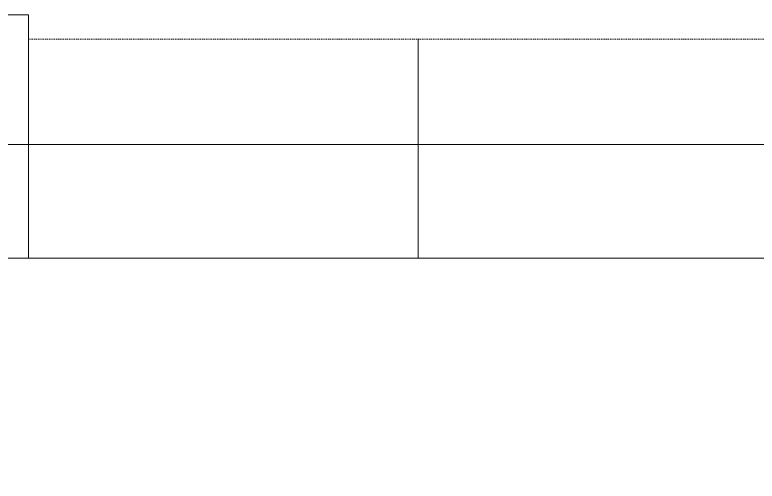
# Model space of a CAD drawing. Header units: inches. Extents: x -445 to 366, y -514 to 778.
# Drawn here: x -128.2 to -36.7, y -295.3 to -237.8 of the extents above; entities that cross this region are included whole.
import ezdxf

# ---------------------------------------------------------------- set-up
doc = ezdxf.new("R2010")
doc.units = ezdxf.units.IN
doc.header["$MEASUREMENT"] = 0
doc.linetypes.add('Hidden 1_8_', pattern=[0.1875, 0.125, -0.0625])
doc.layers.add('A-DETL-HDLN', color=90, linetype='Hidden 1_8_', lineweight=9)
doc.layers.add('Q-CASE', color=31, linetype='Continuous', lineweight=13)

# ---------------------------------------------------------------- blocks, each defined once
blk = doc.blocks.new('Counter Top - L Shaped _No Backsplash_ - Standard Counter Top-2742750-Test Fit - Mezzanine Plan')
at = {"layer": 'Q-CASE'}
for p, q in [((-47.262, -92.91), (-47.262, -284.91)), ((-33.262, -284.91), (-33.262, -92.91)), ((-47.262, -284.91), (-47.262, -319.402)), ((-33.262, -319.402), (-33.262, -284.91))]:
    blk.add_line(p, q, dxfattribs=at)
blk = doc.blocks.new('Counter Top - L Shaped _No Backsplash_ - Standard Counter Top-2742719-Test Fit - Mezzanine Plan')
at = {"layer": 'Q-CASE'}
for p, q in [((-47.262, 64.493), (-17.262, 64.493)), ((-47.262, 0), (-47.262, 64.493)), ((-17.262, 64.493), (-17.262, 30)), ((-17.262, 30), (29.738, 30)), ((29.738, 30), (29.738, 0)), ((29.738, 0), (-47.262, 0))]:
    blk.add_line(p, q, dxfattribs=at)

msp = doc.modelspace()

# ---------------------------------------------------------------- linework, layer by layer
at = {"layer": 'A-DETL-HDLN'}
for p, q in [((-126.487, -240.794), (-78.487, -240.794)), ((-126.487, -267.794), (-126.487, -240.794)), ((-78.487, -240.794), (-30.487, -240.794)), ((-78.487, -267.794), (-78.487, -240.794)), ((-78.487, -240.794), (-78.487, -267.794)), ((-78.487, -267.794), (-126.487, -267.794)), ((-30.487, -267.794), (-78.487, -267.794))]:
    msp.add_line(p, q, dxfattribs=at)

# ---------------------------------------------------------------- block references
at = {"layer": 'Q-CASE', "rotation": 270}
for name, p in [('Counter Top - L Shaped _No Backsplash_ - Standard Counter Top-2742719-Test Fit - Mezzanine Plan', (-190.979, -285.056)), ('Counter Top - L Shaped _No Backsplash_ - Standard Counter Top-2742750-Test Fit - Mezzanine Plan', (158.423, -301.056))]:
    msp.add_blockref(name, p, dxfattribs=at)

doc.saveas('drawing.dxf')
